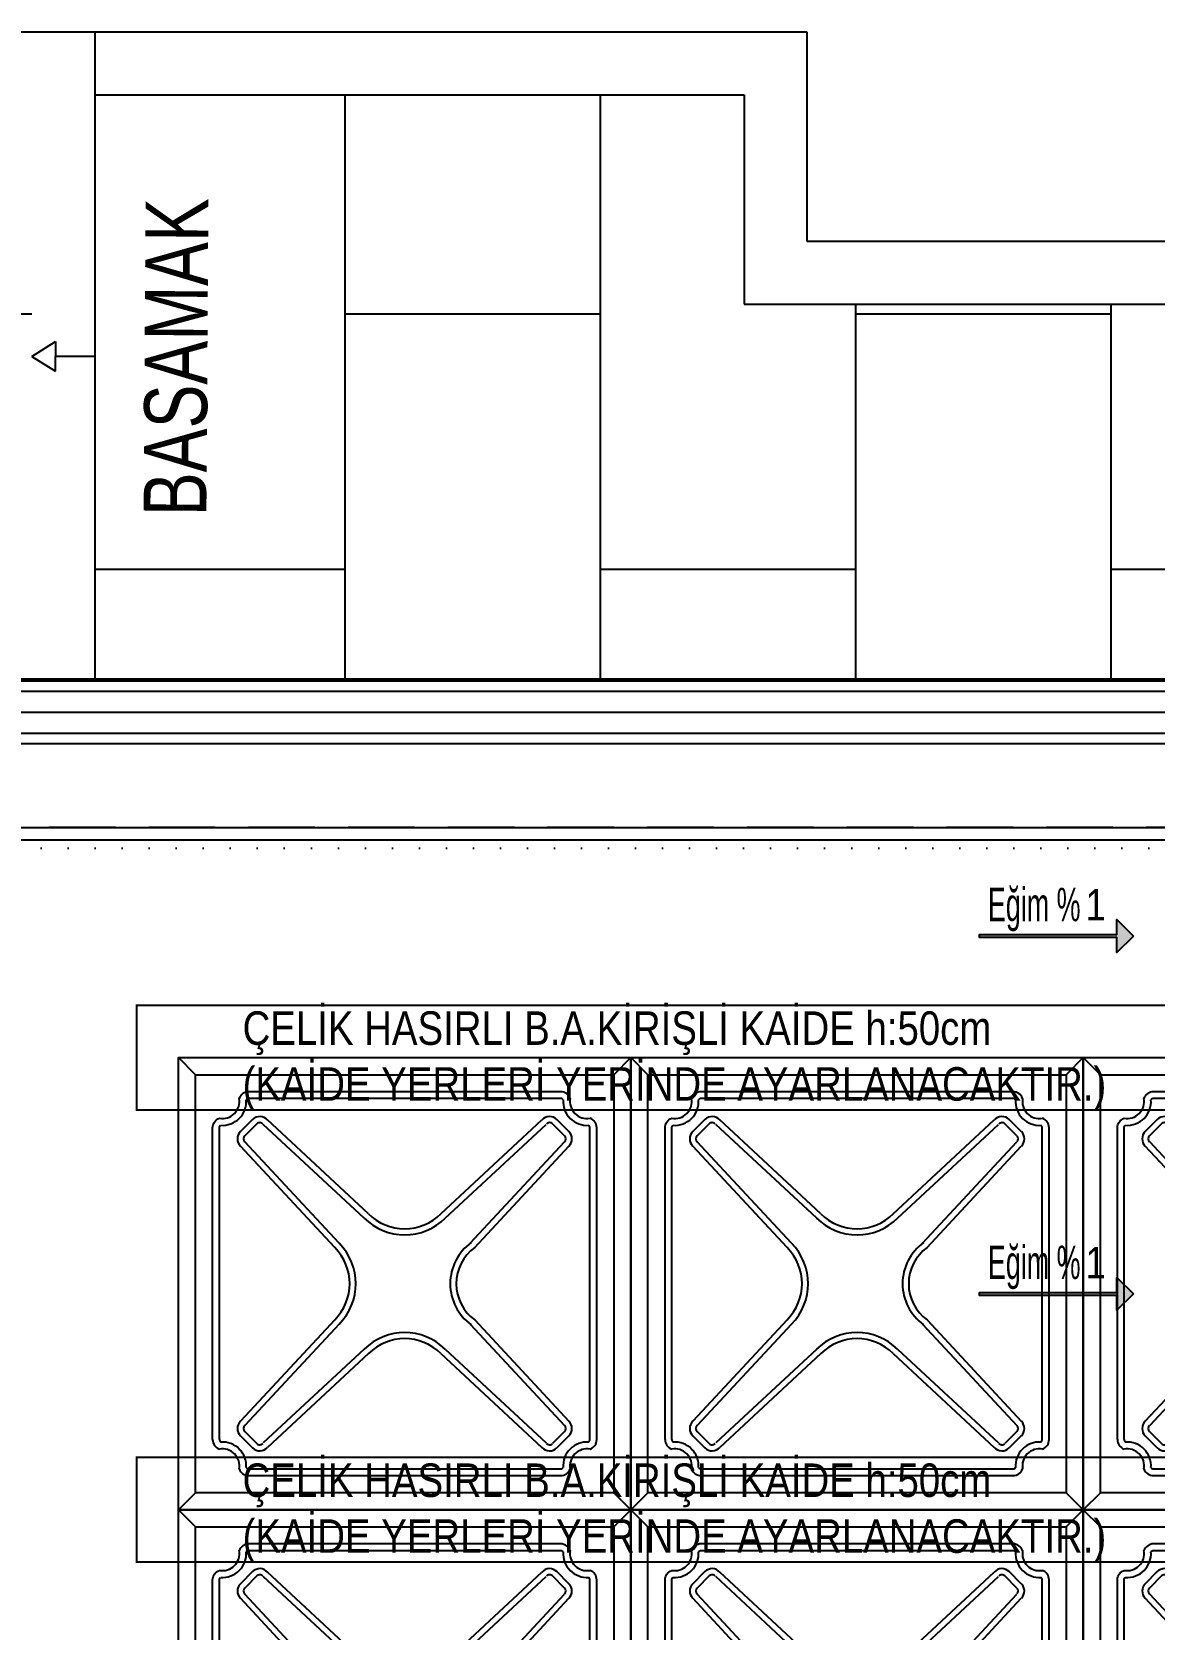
# Model space of a CAD drawing. Header units: inches. Extents: x 21 to 38546, y 13 to 15001.
# Drawn here: x 3386.8 to 3654.6, y 2370.6 to 2752.1 of the extents above; entities that cross this region are included whole.
import ezdxf

# ---------------------------------------------------------------- set-up
doc = ezdxf.new("R2010")
doc.units = ezdxf.units.IN
doc.header["$MEASUREMENT"] = 0
doc.linetypes.add('DOT', pattern=[6.35, 0, -6.35])
doc.linetypes.add('IMPORT-HIDDEN2', pattern=[47.625, 31.75, -15.875])
for name, color, linetype, lineweight in [('Z_MİM_-KM-BEAM-RAY', 8, 'DOT', 25), ('Z_MİM_-KM-CERAMIC-09', 8, 'Continuous', 25), ('Z_MİM_-KM-IZO-THERMAL', 8, 'Continuous', 25), ('Z_MİM_-KM-IZO-THERMAL-ROCKWOOL', 8, 'BATTING', 25), ('Z_MİM_-KM-PAINT', 8, 'Continuous', 25), ('Z_MİM_-KM-PATTERN-00', 8, 'Continuous', 25), ('Z_MİM_-KM-PAVEMENT', 8, 'Continuous', 25), ('Z_MİM_-KM-RAY-1', 8, 'IMPORT-HIDDEN2', 25), ('Z_MİM_-KM-STRS', 8, 'Continuous', 25), ('Z_MİM_-KM-TEXT', 8, 'Continuous', 25), ('Z_MİM_-KM-TEXT-DETAIL', 8, 'Continuous', 25), ('Z_MİM_-KM-WALL-PL', 8, 'Continuous', 25), ('Z_MİM_-KM-WALL-PLASTER', 8, 'Continuous', 25), ('Z_MİM_00', 8, 'Continuous', 25)]:
    doc.layers.add(name, color=color, linetype=linetype, lineweight=lineweight)
doc.styles.add('-KM-OLCU', font='ARIALN.TTF')
doc.styles.add('Arial Narrow', font='ARIALN.TTF', dxfattribs={"height": 8})
doc.styles.add('S1', font='arial.ttf', dxfattribs={"width": 0.75, "height": 11})
doc.linetypes.add('BATTING', pattern='A,0.00254,-2.54,[134,ltypeshp.shx,S=2.54,R=0,X=-2.54,Y=0],-5.08,[134,ltypeshp.shx,S=2.54,R=180,X=2.54,Y=0],-2.54', length=10.16254)

# ---------------------------------------------------------------- blocks, each defined once
blk = doc.blocks.new('TRETUVAR')
at = {"layer": 'Z_MİM_-KM-PATTERN-00'}
h = blk.add_hatch(dxfattribs=at)
h.set_pattern_fill('AR-B816', color=256, scale=0.3, angle=90)
h.set_pattern_definition([(90, (21322.77, 490.03), (-60.96, 4e-15), []), (180, (21322.77, 490.03), (-60.96, -60.96), [60.96, -60.96])])
h.paths.add_polyline_path([(22632.77, 2700.03), (19252.77, 2700.03), (19252.77, 2750.03), (19097.77, 2750.03), (19097.77, 2610.03), (22542.77, 2610.03), (22542.77, 2080.13), (22697.77, 2080.13), (22697.77, 1460.13), (22542.77, 1460.13), (22542.77, 980.03), (21222.77, 980.03), (21222.77, 590.03), (20152.77, 590.03), (20152.77, 980.03), (19012.77, 980.03), (19012.77, 1635.03), (18722.77, 1635.03), (18722.77, 2610.03), (18807.77, 2610.03), (18807.77, 2750.03), (18632.77, 2750.03), (18632.77, 1545.03), (18922.77, 1545.03), (18922.77, 890.03), (19882.77, 890.03), (19882.77, 665.02), (20022.75, 665.03), (20022.77, 490.03), (21322.77, 490.03), (21322.77, 890.03), (22632.77, 890.03), (22632.77, 1220.13), (22797.77, 1220.13), (22797.77, 2180.13), (22632.77, 2180.13)])
h.paths.add_polyline_path([(19082.77, 2750.03), (18822.77, 2750.03), (18822.77, 2610.03), (19082.77, 2610.03)], flags=16)
at = {"layer": 'Z_MİM_-KM-PAVEMENT'}
for points in [[(19097.77, 2765.03), (19267.77, 2765.03), (19267.77, 2715.03), (22647.77, 2715.03), (22647.77, 2195.13), (22812.77, 2195.13), (22812.77, 1195.13), (22647.77, 1195.13), (22647.77, 875.03), (21337.77, 875.03), (21337.77, 475.03), (19867.77, 475.03), (19867.77, 875.03), (18907.77, 875.03), (18907.77, 1530.03), (18617.77, 1530.03), (18617.77, 2765.03), (18807.77, 2765.03)], [(18807.77, 2610.03), (18807.77, 2765.03), (19097.77, 2765.03), (19097.77, 2610.03)], [(19097.77, 2750.03), (19252.77, 2750.03), (19252.77, 2700.03), (22632.77, 2700.03), (22632.77, 2180.13), (22797.77, 2180.13), (22797.77, 1210.13), (22632.77, 1210.13), (22632.77, 890.03), (21322.77, 890.03), (21322.77, 490.03), (20022.77, 490.03)]]:
    blk.add_lwpolyline(points, dxfattribs=at)
blk.add_lwpolyline([(22542.77, 1460.13), (22542.77, 980.03), (21222.77, 980.03), (21222.77, 590.03), (20152.77, 590.03), (20152.77, 980.03), (19012.77, 980.03), (19012.77, 1635.03), (18722.77, 1635.03), (18722.77, 2610.03), (22542.77, 2610.03), (22542.77, 2080.13), (22697.77, 2080.13), (22697.77, 1460.13)], close=True, dxfattribs=at)
at = {"layer": 'Z_MİM_-KM-TEXT'}
for p, q in [((19082.77, 2687.53, 0), (19088.37, 2691.07, 0)), ((19088.37, 2691.07, 0), (19088.37, 2687.53, 0)), ((19082.77, 2687.53, 0), (19088.37, 2683.99, 0)), ((19097.77, 2687.53, 0), (19088.37, 2687.53, 0)), ((19088.37, 2683.99, 0), (19088.37, 2687.53, 0))]:
    blk.add_line(p, q, dxfattribs=at)
at = {"layer": 'Z_MİM_-KM-TEXT', "color": 7, "insert": (19109.9, 2725.41, 0), "char_height": 15, "width": 223.1022, "attachment_point": 3, "rotation": 89.6326, "style": 'S1'}
blk.add_mtext('\\A1;BASAMAK', dxfattribs=at)
blk = doc.blocks.new('A$C15377AD2')
at = {"layer": 'Z_MİM_-KM-TEXT-DETAIL', "color": 7, "ltscale": 0.2, "insert": (-70.61, 12.62), "char_height": 8, "attachment_point": 1, "style": '-KM-OLCU'}
blk.add_mtext_dynamic_manual_height_columns('ÇELİK HASIRLI B.A.KİRİŞLİ KAİDE h:50cm \\P\\pxql;(KAİDE YERLERİ YERİNDE AYARLANACAKTIR.)', width=225.9807, gutter_width=12.5, heights=[0], dxfattribs=at)
blk = doc.blocks.new('A$C0b76e8d8')
at = {"layer": 'Z_MİM_-KM-PATTERN-00'}
for p, q in [((4.08, 103.92), (0, 108)), ((108, 108), (103.92, 103.92)), ((44.36, 69.64), (20.24, 92.03)), ((45.35, 70.71), (21.24, 93.1)), ((62.65, 70.71), (86.76, 93.1)), ((63.64, 69.64), (87.76, 92.03)), ((92.18, 89.3), (89.3, 92.18)), ((93.21, 90.33), (90.33, 93.21)), ((38.36, 63.64), (15.86, 87.87)), ((69.64, 63.64), (92.14, 87.87)), ((37.29, 62.65), (14.79, 86.87)), ((70.71, 62.65), (93.21, 86.87)), ((37.29, 45.35), (14.79, 21.13)), ((38.36, 44.36), (15.86, 20.13)), ((69.64, 44.36), (92.14, 20.13)), ((70.71, 45.35), (93.21, 21.13)), ((44.36, 38.36), (20.24, 15.97)), ((63.64, 38.36), (87.76, 15.97)), ((45.35, 37.29), (21.24, 14.9)), ((62.65, 37.29), (86.76, 14.9)), ((14.79, 17.67), (17.67, 14.79)), ((15.82, 18.7), (18.7, 15.82)), ((92.18, 18.7), (89.3, 15.82)), ((93.21, 17.67), (90.33, 14.79)), ((16.78, 9.78), (91.22, 9.78)), ((16.78, 8.15), (91.22, 8.15)), ((4.08, 4.08), (0, 0)), ((103.92, 4.08), (108, 0))]:
    blk.add_line(p, q, dxfattribs=at)
for points in [[(108, 0), (0, 0), (0, 108), (108, 108)], [(103.92, 4.08), (4.08, 4.08), (4.08, 103.92), (103.92, 103.92)]]:
    blk.add_lwpolyline(points, close=True, dxfattribs=at)
for points in [[(93.52, 98.25, 0.313877), (91.22, 99.85), (16.78, 99.85)], [(91.84, 97.94, 0.21709), (91.22, 98.22), (16.78, 98.22)], [(8.15, 16.78), (8.15, 91.22, -0.313877), (9.75, 93.52)], [(9.78, 16.78), (9.78, 91.22, -0.21709), (10.06, 91.84, -0.21709)], [(21.24, 93.1, 0.434278), (17.67, 93.21), (14.79, 90.33)], [(20.14, 92.14, 0.434836), (18.7, 92.18), (15.82, 89.3)], [(98.22, 16.78), (98.22, 91.22, 0.21709), (97.94, 91.84, 0.21709)], [(99.85, 16.78), (99.85, 91.22, 0.313877), (98.25, 93.52)]]:
    blk.add_lwpolyline(points, format="xyb", dxfattribs=at)
for centre, radius, start, end in [((16.78, 97.4), 2.45, 90, 159.7034), ((10.46, 97.54), 4.09, 260.0241, 9.9759), ((10.46, 97.54), 5.72, 266.04, 3.96), ((16.78, 97.4), 0.815, 90, 138.9932), ((97.54, 97.54), 5.72, 176.04, 273.96), ((97.54, 97.54), 4.09, 170.0241, 279.9759), ((88.6, 91.49), 2.44, 44.8259, 138.723), ((88.6, 91.49), 0.983, 44.8259, 138.723), ((16.51, 88.6), 2.45, 135, 225), ((16.51, 88.6), 0.985, 135, 225), ((91.49, 88.6), 0.985, 315, 45), ((91.49, 88.6), 2.45, 315, 45), ((54, 79.36), 13.69, 225, 315), ((54, 79.36), 12.23, 225, 315), ((28.64, 54), 12.23, 315, 45), ((28.64, 54), 13.69, 315, 45), ((77.02, 54), 12.16, 126.0938, 233.9062), ((77.02, 54), 10.7, 126.0938, 233.9062), ((54, 28.64), 13.69, 45, 135), ((54, 28.64), 12.23, 45, 135), ((16.51, 19.4), 2.45, 135, 225), ((16.51, 19.4), 0.985, 135, 225), ((91.49, 19.4), 0.985, 315, 45), ((91.49, 19.4), 2.45, 315, 45), ((10.6, 16.78), 2.45, 180, 249.7034), ((10.6, 16.78), 0.815, 180, 228.9932), ((10.46, 10.46), 5.72, 356.04, 93.96), ((19.4, 16.51), 0.983, 224.8259, 318.723), ((88.6, 16.51), 0.983, 221.277, 315.1741), ((97.54, 10.46), 5.72, 86.04, 183.96), ((97.4, 16.78), 0.815, 311.0068, 0), ((97.4, 16.78), 2.45, 290.2966, 0), ((10.46, 10.46), 4.09, 350.0241, 99.9759), ((19.4, 16.51), 2.44, 224.8259, 318.723), ((88.6, 16.51), 2.44, 221.277, 315.1741), ((97.54, 10.46), 4.09, 80.0241, 189.9759), ((16.78, 10.6), 2.45, 200.2966, 270), ((16.78, 10.6), 0.815, 221.0068, 270), ((91.22, 10.6), 0.815, 270, 318.9932), ((91.22, 10.6), 2.45, 270, 339.7034)]:
    blk.add_arc(centre, radius, start, end, dxfattribs=at)
blk = doc.blocks.new('A$Cce97a36c')
at = {"layer": 'Z_MİM_-KM-STRS', "const_width": 0.5}
for points in [[(54, 617.28), (504, 617.28), (504, 592.28), (54, 592.28)], [(54, 509.28), (504, 509.28), (504, 484.28), (54, 484.28)]]:
    blk.add_lwpolyline(points, close=True, dxfattribs=at)
for name, p in [('A$C15377AD2', (149.91, 603.21)), ('A$C0b76e8d8', (64, 496.78)), ('A$C0b76e8d8', (172, 496.78)), ('A$C0b76e8d8', (280, 496.78)), ('A$C15377AD2', (149.91, 495.21)), ('A$C0b76e8d8', (64, 388.78)), ('A$C0b76e8d8', (172, 388.78)), ('A$C0b76e8d8', (280, 388.78))]:
    blk.add_blockref(name, p)
blk = doc.blocks.new('XXX')
at = {"layer": 'Z_MİM_-KM-RAY-1', "ltscale": 0.5}
blk.add_lwpolyline([(18870.12, 4962.82), (18330.12, 4962.82), (18330.12, 4312.82), (18870.12, 4312.82)], close=True, dxfattribs=at)
blk.add_blockref('A$Cce97a36c', (18321.12, 4303.04))
blk = doc.blocks.new('-KM_Kiriş İzi_ZK')
at = {"layer": 'Z_MİM_-KM-BEAM-RAY'}
for p, q in [((25, 1600), (605, 1600)), ((25, 1575), (605, 1575))]:
    blk.add_line(p, q, dxfattribs=at)
blk = doc.blocks.new('*U243')
at = {"layer": 'Z_MİM_-KM-PATTERN-00'}
h = blk.add_hatch(color=256, dxfattribs=at)
h.dxf.hatch_style = 1
h.paths.add_polyline_path([(36.77, 3.94), (42.31, 4.42), (40.01, 1.68), (65.16, -19.42), (64.7, -19.97), (39.55, 1.13), (37.25, -1.61)])
at = {"linetype": 'Continuous'}
blk.add_lwpolyline([(36.77, 3.94), (42.31, 4.42), (40.01, 1.68), (65.16, -19.42), (64.7, -19.97), (39.55, 1.13), (37.25, -1.61)], close=True, dxfattribs=at)
at = {"color": 7, "style": '-KM-OLCU'}
blk.add_attdef('E', (43.11, -6.25), '', height=7.5, rotation=140, dxfattribs=at)
at = {"layer": 'Z_MİM_-KM-TEXT', "color": 7, "style": 'Arial Narrow', "width": 0.7}
blk.add_text('Eğim %%%', height=8, rotation=140, dxfattribs=at).set_placement((61.12, -21.09))

msp = doc.modelspace()

# ---------------------------------------------------------------- linework, layer by layer
at = {"layer": 'Z_MİM_-KM-CERAMIC-09'}
msp.add_lwpolyline([(4663.76, 2559.08), (4663.76, 2399.08), (4678.76, 2399.08), (4678.76, 2235.08), (3978.76, 2235.08), (3978.76, 1890.08), (3843.76, 1890.08), (3843.76, 1880.08), (3359.76, 1880.08), (3359.76, 2559.08), (3933.76, 2559.08), (3933.76, 2554.08), (4089.76, 2554.08), (4089.76, 2559.08)], close=True, dxfattribs=at)
at = {"layer": 'Z_MİM_-KM-IZO-THERMAL'}
msp.add_lwpolyline([(4654.26, 1293.06), (4654.26, 969.58), (3319.26, 969.58), (3319.26, 1624.58), (3029.26, 1624.58), (3029.26, 2594.58), (6844.26, 2594.58), (6844.26, 969.58), (5329.26, 969.58), (5329.26, 1293.06)], dxfattribs=at)
at = {"layer": 'Z_MİM_-KM-IZO-THERMAL-ROCKWOOL', "ltscale": 0.45}
msp.add_lwpolyline([(4649.26, 1293.06), (4649.26, 974.58), (3324.26, 974.58), (3324.26, 1629.58), (3034.26, 1629.58), (3034.26, 2589.58), (6839.26, 2589.58), (6839.26, 974.58), (5334.26, 974.58), (5334.26, 1293.06)], dxfattribs=at)
at = {"layer": 'Z_MİM_-KM-PAINT'}
msp.add_lwpolyline([(4657.26, 1293.06), (4657.26, 966.58), (3316.26, 966.58), (3316.26, 1621.58), (3026.26, 1621.58), (3026.26, 2597.58), (6847.26, 2597.58), (6847.26, 966.58), (5326.26, 966.58), (5326.26, 1293.06)], dxfattribs=at)
at = {"layer": 'Z_MİM_-KM-WALL-PL'}
for points in [[(4641.76, 982.08), (3331.76, 982.08), (3331.76, 1637.08), (3041.76, 1637.08), (3041.76, 2582.08), (6831.76, 2582.08), (6831.76, 982.08), (5341.76, 982.08)], [(3356.76, 2562.08), (3936.76, 2562.08)]]:
    msp.add_lwpolyline(points, dxfattribs=at)
at = {"layer": 'Z_MİM_-KM-WALL-PLASTER'}
for points in [[(4656.76, 1293.06), (4656.76, 967.08), (3316.76, 967.08), (3316.76, 1622.08), (3026.76, 1622.08), (3026.76, 2597.08), (6846.76, 2597.08), (6846.76, 967.08), (5326.76, 967.08), (5326.76, 1293.06)], [(4644.26, 1293.06), (4644.26, 979.58), (3329.26, 979.58), (3329.26, 1634.58), (3039.26, 1634.58), (3039.26, 2584.58), (6834.26, 2584.58), (6834.26, 979.58), (5339.26, 979.58), (5339.26, 1293.06)]]:
    msp.add_lwpolyline(points, dxfattribs=at)

# ---------------------------------------------------------------- block references
at = {"layer": 'Z_MİM_-KM-BEAM-RAY'}
msp.add_blockref('-KM_Kiriş İzi_ZK', (3331.71, 982.08), dxfattribs=at)
at = {"layer": 'Z_MİM_-KM-STRS'}
msp.add_blockref('TRETUVAR', (-15696.01, -12.95), dxfattribs=at)
at = {"layer": 'Z_MİM_00'}
msp.add_blockref('XXX', (-14963.37, -2400.74), dxfattribs=at)
at = {"layer": 'Z_MİM_00', "rotation": 220.0000000032279}
for p in [(3675.37, 2562.78), (3675.37, 2477.3)]:
    msp.add_blockref('*U243', p, dxfattribs=at).add_auto_attribs({'E': '1'})

doc.saveas('drawing.dxf')
